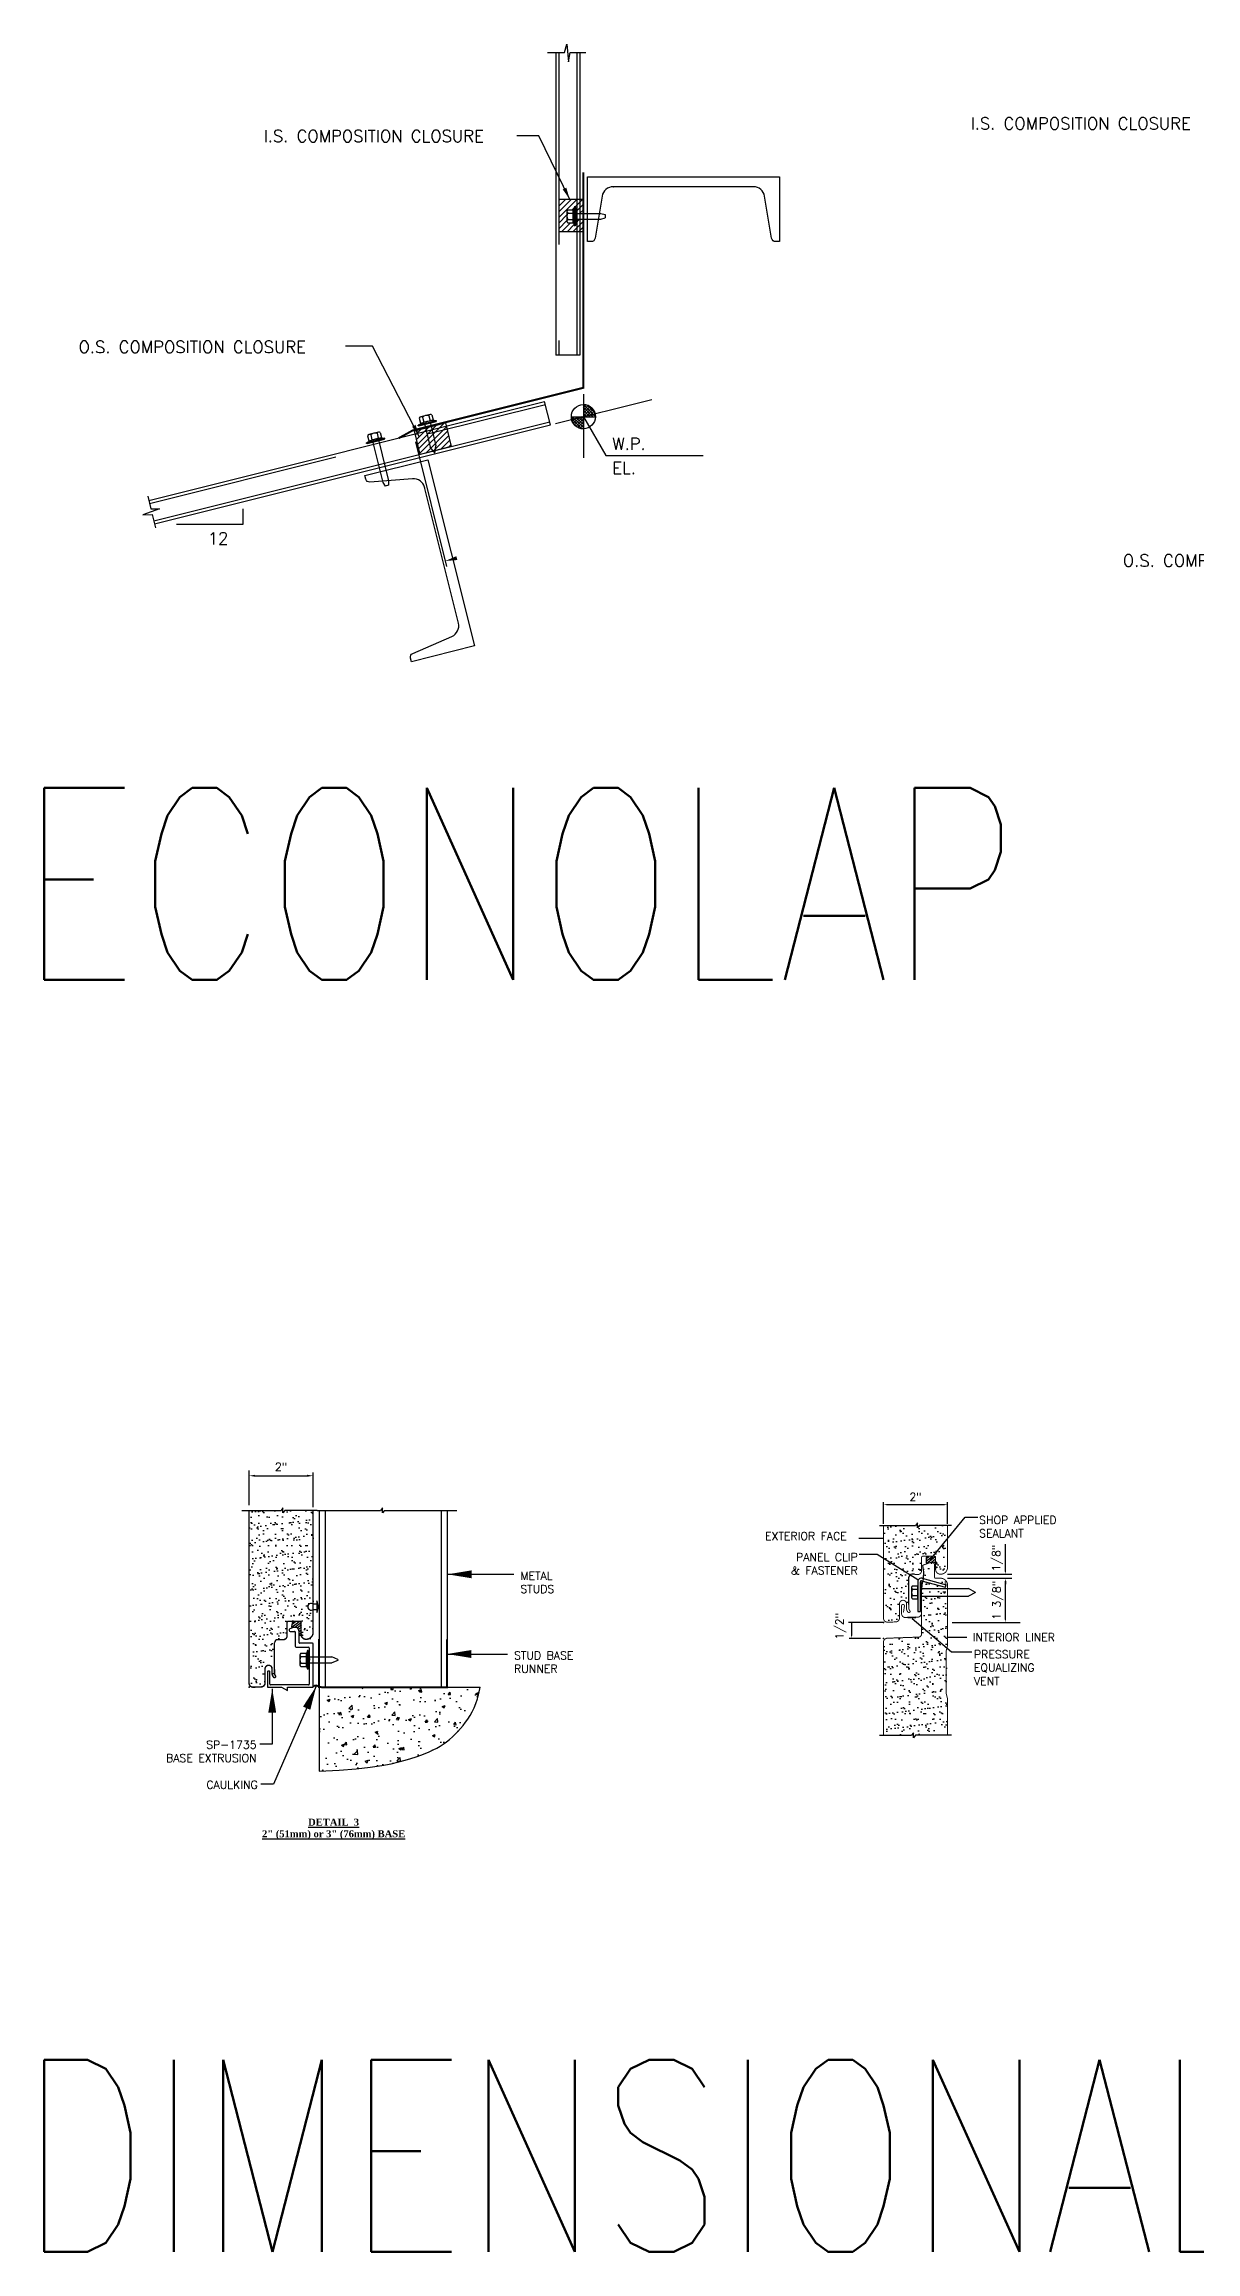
# Model space of a CAD drawing. Header units: inches. Extents: x 0 to 10293, y 0 to 4182.
# Drawn here: x 10.6 to 46.6, y 4043.6 to 4112.6 of the extents above; entities that cross this region are included whole.
import ezdxf

# ---------------------------------------------------------------- set-up
doc = ezdxf.new("R2010")
doc.units = ezdxf.units.IN
doc.header["$LTSCALE"] = 48
doc.header["$MEASUREMENT"] = 0
doc.linetypes.add('HIDDEN2', pattern=[0.1875, 0.125, -0.0625])
for name, color, linetype in [('ACCESSORY', 1, 'Continuous'), ('DIMENSION', 4, 'Continuous'), ('FAST', 1, 'Continuous'), ('STRUCT', 3, 'Continuous')]:
    doc.layers.add(name, color=color, linetype=linetype)
doc.styles.add('Arch-Dim', font='romans.shx', dxfattribs={"width": 0.75})
doc.styles.add('LEROY', font='simplex.shx', dxfattribs={"height": 0.375})
doc.styles.add('SIMPLEX', font='SIMPLEX.SHX')
doc.dimstyles.new('CENTRIA', dxfattribs={"dimscale": 4, "dimtxt": 0.09375, "dimasz": 0.0938, "dimexe": 0.18, "dimexo": 0.0625, "dimgap": 0.0625, "dimtad": 3, "dimdec": 4, "dimzin": 1, "dimdsep": 46, "dimlunit": 4, "dimtxsty": 'SIMPLEX', "dimcen": 0.09, "dimclrt": 2, "dimadec": 0, "dimazin": 0, "dimtfac": 1, "dimtdec": 4, "dimtmove": 0, "dimatfit": 3, "dimfxl": 0, "dimtolj": 1, "dimtzin": 0, "dimarcsym": 0})
doc.dimstyles.get("Standard").update_dxf_attribs({"dimtxt": 0.18, "dimasz": 0.18, "dimexe": 0.18, "dimexo": 0.0625, "dimgap": 0.09, "dimtad": 0, "dimtih": 1, "dimtoh": 1, "dimdec": 4, "dimzin": 0, "dimdsep": 46, "dimtxsty": 'Standard', "dimcen": 0.09, "dimadec": 0, "dimazin": 0, "dimtfac": 1, "dimtdec": 4, "dimtofl": 0, "dimtmove": 0, "dimatfit": 3, "dimfxl": 0, "dimtolj": 1, "dimtzin": 0, "dimarcsym": 0})

# ---------------------------------------------------------------- blocks, each defined once
blk = doc.blocks.new('1AB')
at = {"layer": 'FAST'}
for p, q in [((0, 0.153), (0, -0.153)), ((0.028, 0.204), (0.19, 0.204)), ((0.028, 0.102), (0.19, 0.102)), ((0.028, -0.102), (0.19, -0.102)), ((0.028, -0.204), (0.19, -0.204))]:
    blk.add_line(p, q, dxfattribs=at)
at = {"layer": 'FAST', "linetype": 'Continuous'}
for p, q in [((0.19, -0.204), (0.19, 0.204)), ((0.258, 0.295), (0.238, 0.295)), ((0.238, 0.295), (0.238, -0.295)), ((0.258, 0.295), (0.258, -0.295)), ((0.275, 0.276), (0.258, 0.276)), ((0.275, 0.276), (0.275, -0.276)), ((0.258, -0.295), (0.238, -0.295)), ((0.275, -0.276), (0.258, -0.276))]:
    blk.add_line(p, q, dxfattribs=at)
at = {"layer": 'FAST', "linetype": 'HIDDEN2'}
for p, q in [((0.275, 0.092), (1.061, 0.092)), ((1.061, 0.092), (1.19, 0.051)), ((1.19, 0.051), (1.19, -0.051)), ((0.275, -0.093), (1.061, -0.093)), ((1.061, -0.093), (1.19, -0.051))]:
    blk.add_line(p, q, dxfattribs=at)
at = {"layer": 'FAST'}
for centre, radius, start, end in [((0.06, 0.153), 0.0604, 122.1802, 237.8198), ((0.199, 0), 0.199, 149.12741, 210.87259), ((1.121, 0), 0.931, 161.51217, 198.48783), ((0.06, -0.153), 0.0604, 122.1802, 237.8198)]:
    blk.add_arc(centre, radius, start, end, dxfattribs=at)
blk = doc.blocks.new('*X171')
at = {"color": 0}
for p, q in [((368.63, 992.138), (368.553, 992.215)), ((368.554, 992.21), (368.574, 992.23)), ((368.559, 992.193), (368.596, 992.23)), ((368.645, 992.145), (368.56, 992.23)), ((368.567, 992.179), (368.619, 992.23)), ((368.591, 992.154), (368.569, 992.176)), ((368.577, 992.166), (368.641, 992.23)), ((368.645, 992.168), (368.582, 992.23)), ((368.589, 992.155), (368.645, 992.212)), ((368.603, 992.147), (368.645, 992.189)), ((368.645, 992.19), (368.605, 992.23)), ((368.619, 992.14), (368.645, 992.166)), ((368.645, 992.213), (368.628, 992.23)), ((368.645, 992.302), (368.665, 992.322)), ((368.645, 992.279), (368.682, 992.317)), ((368.645, 992.257), (368.697, 992.309)), ((368.718, 992.23), (368.645, 992.303)), ((368.645, 992.234), (368.71, 992.299)), ((368.696, 992.23), (368.645, 992.281)), ((368.673, 992.23), (368.645, 992.258)), ((368.65, 992.23), (368.645, 992.236)), ((368.739, 992.232), (368.647, 992.324)), ((368.664, 992.23), (368.72, 992.287)), ((368.734, 992.26), (368.674, 992.32)), ((368.687, 992.23), (368.729, 992.273)), ((368.709, 992.23), (368.735, 992.256)), ((368.732, 992.23), (368.739, 992.237)), ((368.638, 992.137), (368.645, 992.144))]:
    blk.add_line(p, q, dxfattribs=at)
blk = doc.blocks.new('WP')
at = {"layer": 'DIMENSION'}
for p, q in [((-0.094, 0), (0.094, 0)), ((0, 0.094), (0, -0.094))]:
    blk.add_line(p, q, dxfattribs=at)
blk.add_circle((0, 0), 0.0938, dxfattribs=at)
for start, end in [(0, 90), (180, 270)]:
    blk.add_arc((0, 0), 0.0938, start, end, dxfattribs=at)
blk.add_blockref('*X171', (-368.645, -992.23), dxfattribs=at)
blk = doc.blocks.new('C6X10-5')
at = {"layer": 'STRUCT', "color": 3, "linetype": 'Continuous'}
for p, q in [((0.313, -0.811), (0.313, -0.813)), ((0.313, -5.19), (0.313, -5.187))]:
    blk.add_line(p, q, dxfattribs=at)
blk.add_lwpolyline([(0.609, -0.461, 0.366608), (0.313, -0.811), (0.313, -5.19, 0.366608), (0.609, -5.539), (1.925, -5.759, -0.366608), (2.029, -5.882), (2.029, -6), (0, -6), (0, 0), (2.029, 0), (2.029, -0.119, -0.366608), (1.925, -0.242)], format="xyb", close=True, dxfattribs=at)
blk = doc.blocks.new('ABHW-8')
at = {"layer": 'FAST'}
for p, q in [((-0.275, 0.153), (-0.275, -0.153)), ((-0.246, 0.204), (-0.085, 0.204)), ((-0.246, 0.102), (-0.085, 0.102)), ((-0.246, -0.102), (-0.085, -0.102)), ((-0.246, -0.205), (-0.085, -0.205))]:
    blk.add_line(p, q, dxfattribs=at)
at = {"layer": 'FAST', "linetype": 'Continuous'}
for p, q in [((-0.085, -0.205), (-0.085, 0.204)), ((-0.037, 0.295), (-0.037, -0.295)), ((-0.016, 0.295), (-0.037, 0.295)), ((-0.016, 0.295), (-0.016, -0.295)), ((0, 0.276), (-0.016, 0.276)), ((0, 0.276), (0, -0.276)), ((-0.016, -0.295), (-0.037, -0.295)), ((0, -0.276), (-0.016, -0.276))]:
    blk.add_line(p, q, dxfattribs=at)
at = {"layer": 'FAST', "linetype": 'HIDDEN2'}
for p, q in [((0, 0.092), (0.718, 0.092)), ((0.905, 0.015), (0.718, 0.092)), ((0, -0.093), (0.718, -0.093)), ((0.905, -0.015), (0.718, -0.093))]:
    blk.add_line(p, q, dxfattribs=at)
at = {"layer": 'FAST'}
for centre, radius, start, end in [((-0.214, 0.153), 0.0604, 122.1802, 237.8198), ((-0.075, 0), 0.199, 149.12741, 210.87259), ((0.847, 0), 0.931, 161.51217, 198.48783), ((-0.214, -0.153), 0.0604, 122.1802, 237.8198)]:
    blk.add_arc(centre, radius, start, end, dxfattribs=at)
at = {"layer": 'FAST', "linetype": 'HIDDEN2'}
blk.add_arc((0.899, 0), 0.016, 292.5, 67.5, dxfattribs=at)
blk = doc.blocks.new('BHW-12')
at = {"layer": 'FAST'}
for p, q in [((-0.275, 0.153), (-0.275, -0.153)), ((-0.246, 0.204), (-0.085, 0.204)), ((-0.246, 0.102), (-0.085, 0.102)), ((-0.246, -0.102), (-0.085, -0.102)), ((-0.246, -0.205), (-0.085, -0.205))]:
    blk.add_line(p, q, dxfattribs=at)
at = {"layer": 'FAST', "linetype": 'Continuous'}
for p, q in [((-0.085, -0.205), (-0.085, 0.204)), ((-0.037, 0.295), (-0.037, -0.295)), ((-0.016, 0.295), (-0.037, 0.295)), ((-0.016, 0.295), (-0.016, -0.295)), ((0, 0.276), (-0.016, 0.276)), ((0, 0.276), (0, -0.276)), ((-0.016, -0.295), (-0.037, -0.295)), ((0, -0.276), (-0.016, -0.276))]:
    blk.add_line(p, q, dxfattribs=at)
at = {"layer": 'FAST', "linetype": 'HIDDEN2'}
for p, q in [((0, 0.092), (1.286, 0.092)), ((1.286, 0.092), (1.415, 0.051)), ((1.415, 0.051), (1.415, -0.051)), ((0, -0.093), (1.286, -0.093)), ((1.286, -0.093), (1.415, -0.051))]:
    blk.add_line(p, q, dxfattribs=at)
at = {"layer": 'FAST'}
for centre, radius, start, end in [((-0.214, 0.153), 0.0604, 122.1802, 237.8198), ((-0.075, 0), 0.199, 149.12741, 210.87259), ((0.847, 0), 0.931, 161.51217, 198.48783), ((-0.214, -0.153), 0.0604, 122.1802, 237.8198)]:
    blk.add_arc(centre, radius, start, end, dxfattribs=at)
blk = doc.blocks.new('A$C54883A0E')
at = {"layer": 'FAST', "color": 4}
for p, q in [((0, 0.282), (0.359, 0.282)), ((0.086, 0.156), (0.086, 0.282)), ((0.273, 0.282), (0.273, 0.156))]:
    blk.add_line(p, q, dxfattribs=at)
for centre, radius, start, end in [((0.179, -0.078), 0.403, 63.52395, 116.47605), ((0.179, 0.106), 0.106, 151.95651, 28.04349)]:
    blk.add_arc(centre, radius, start, end, dxfattribs=at)
blk = doc.blocks.new('POPRIVET')
at = {"layer": 'ACCESSORY', "rotation": 2.903277544599894e-05}
blk.add_blockref('A$C54883A0E', (-0.179, -0.282), dxfattribs=at)

msp = doc.modelspace()

# ---------------------------------------------------------------- hatches: boundary and pattern name
h = msp.add_hatch()
h.set_pattern_fill('ANSI31', color=256, style=0)
h.set_pattern_definition([(45, (0.49368, 4086.12558), (-0.08838835, 0.08838835), [])])
h.paths.add_polyline_path([(27.25549, 4107.76187), (26.69299, 4107.76187), (26.69299, 4106.76187), (27.25549, 4106.76187), (27.25549, 4107.14135), (27.22268, 4107.14135), (27.22268, 4106.95772), (27.2065, 4106.95772), (27.2065, 4106.93854), (27.18606, 4106.93854, -0.08084381), (27.138, 4107.23385), (27.138, 4107.02938), (26.97623, 4107.02938, -0.25777889), (26.948, 4107.08051), (26.948, 4107.38726, -0.25777889), (26.97623, 4107.43838), (27.138, 4107.43838), (27.138, 4107.23385, -0.08084408), (27.18606, 4107.52916), (27.18606, 4107.52916), (27.2065, 4107.52916), (27.2065, 4107.51004), (27.22268, 4107.51004), (27.22268, 4107.32635), (27.25549, 4107.32635)])
h.paths.add_polyline_path([(27.34924, 4107.76187), (27.25549, 4107.76187), (27.25549, 4107.32635), (27.34924, 4107.32635)])
h.paths.add_polyline_path([(27.46, 4107.76187), (27.34924, 4107.76187), (27.34924, 4107.32635), (27.46, 4107.32635)])
h.paths.add_polyline_path([(27.34924, 4107.14135), (27.25549, 4107.14135), (27.25549, 4106.76187), (27.34924, 4106.76187)])
h.paths.add_polyline_path([(27.46, 4107.14135), (27.34924, 4107.14135), (27.34924, 4106.76187), (27.46, 4106.76187)])
h = msp.add_hatch()
h.set_pattern_fill('ANSI31', color=256, style=0)
h.set_pattern_definition([(45, (2.87615, 4086.72119), (-0.08838835, 0.08838835), [])])
h.paths.add_polyline_path([(22.36302, 4099.79467), (22.18004, 4100.53275), (23.15019, 4100.77529), (23.33317, 4100.0372)])
h = msp.add_hatch()
h.set_pattern_fill('AR-SAND', color=256, scale=0.188, style=0)
h.set_pattern_definition([(37.5, (-2.15543, 4043.28387), (-0.0118428, 0.362243), [0, -0.28576, 0, -0.3196, 0, -0.3055]), (7.5, (-2.15543, 4043.28387), (0.332718, 0.5305635), [0, -0.15416, 0, -0.25756, 0, -0.0987]), (327.5, (-2.38667, 4043.28387), (0.5854587, 0.001064), [0, -0.094, 0, -0.3384, 0, -0.4418]), (317.5, (-2.38667, 4043.28387), (0.565152, 0.165003), [0, -0.047, 0, -0.22184, 0, -0.2538])])
edge = h.paths.add_edge_path()
edge.add_line((18.07395, 4066.87677), (18.0135, 4066.79812))
edge.add_line((18.0135, 4066.79812), (17.01534, 4066.79812))
edge.add_line((17.01534, 4066.79812), (17.01534, 4061.39663))
edge.add_arc((17.13934, 4061.39663), 0.124, 180, 271.9906338)
edge.add_line((17.14365, 4061.27271), (17.39565, 4061.28147))
edge.add_arc((17.39134, 4061.40539), 0.124, 271.9906338, 360)
edge.add_line((17.51534, 4061.40539), (17.51534, 4061.84775))
edge.add_arc((17.62484, 4061.84775), 0.1095, 0, 180, ccw=False)
edge.add_line((17.73434, 4061.84775), (17.73434, 4061.69384))
edge.add_arc((17.85834, 4061.69384), 0.124, 180, 210.7473929)
edge.add_line((17.75177, 4061.63045), (17.77608, 4061.58957))
edge.add_arc((17.80831, 4061.60874), 0.0375, 210.7473929, 390.7473929)
edge.add_line((17.84054, 4061.62792), (17.81623, 4061.66879))
edge.add_arc((17.85834, 4061.69384), 0.049, 180, 210.7473929, ccw=False)
edge.add_line((17.80934, 4061.69384), (17.80934, 4062.64377))
edge.add_arc((17.93434, 4062.64377), 0.125, 90, 180, ccw=False)
edge.add_line((17.93434, 4062.76877), (18.10984, 4062.76877))
edge.add_arc((18.10984, 4062.86177), 0.093, 270, 360)
edge.add_line((18.20284, 4062.86177), (18.20284, 4063.29927))
edge.add_arc((18.23384, 4063.29927), 0.031, 90, 180, ccw=False)
edge.add_line((18.23384, 4063.33027), (18.60934, 4063.33027))
edge.add_arc((18.60934, 4063.29927), 0.031, 0.3737986, 90.0010838, ccw=False)
edge.add_line((18.64034, 4063.29948), (18.64034, 4062.9026))
edge.add_line((18.64034, 4062.9026), (18.64067, 4062.90285))
edge.add_arc((18.76534, 4062.89377), 0.125, 175.834198, 270)
edge.add_line((18.76534, 4062.76877), (18.82734, 4062.76877))
edge.add_arc((18.82734, 4062.95677), 0.188, 270, 360)
edge.add_line((19.01534, 4062.95677), (19.01534, 4066.79812))
edge.add_line((19.01534, 4066.79812), (18.13473, 4066.79812))
edge.add_line((18.13473, 4066.79812), (18.07395, 4066.71911))
edge.add_line((18.07395, 4066.71911), (18.07395, 4066.87677))
h = msp.add_hatch()
h.set_pattern_fill('AR-SAND', color=256, scale=0.1875, style=0)
h.set_pattern_definition([(37.5, (0, 0), (-0.011811255, 0.361279457), [0, -0.285, 0, -0.31875, 0, -0.3046875]), (7.5, (0, 0), (0.33183313, 0.52915239), [0, -0.15375, 0, -0.256875, 0, -0.0984375]), (327.5, (-0.23062, 1e-17), (0.5839016, 0.001061073), [0, -0.09375, 0, -0.3375, 0, -0.440625]), (317.5, (-0.2306, 1e-17), (0.56364874, 0.16456417), [0, -0.046875, 0, -0.22125, 0, -0.253125])])
h.paths.add_polyline_path([(36.86072, 4063.4508), (36.89764, 4063.38622), (36.92533, 4063.35854), (37.23919, 4063.36777), (37.31304, 4063.42774), (37.30843, 4063.88443), (37.31766, 4063.96747), (37.36843, 4064.00899), (37.46997, 4064.04128), (37.54382, 4063.99053), (37.57613, 4063.93056), (37.58075, 4063.75988), (37.58536, 4063.70914), (37.60383, 4063.68146), (37.6269, 4063.65378), (37.64075, 4063.67223), (37.61767, 4063.71375), (37.60844, 4063.74143), (37.60844, 4063.87059), (37.60383, 4063.99515), (37.60844, 4064.64559), (37.59921, 4064.71479), (37.61306, 4064.76554), (37.68691, 4064.7886), (37.78384, 4064.7886), (37.8023, 4064.80705), (37.92692, 4064.80244), (37.99154, 4064.83473), (37.99615, 4064.87164), (37.99615, 4065.31911), (38.01923, 4065.36985), (38.04231, 4065.36985), (38.44848, 4065.37446), (38.48541, 4065.33756), (38.48541, 4065.28681), (38.49002, 4064.91315), (38.49925, 4064.86241), (38.54541, 4064.81628), (38.64695, 4064.80705), (38.75311, 4064.84857), (38.81773, 4064.94083), (38.81311, 4066.34321), (37.95461, 4066.3386), (37.88999, 4066.25557), (37.88076, 4066.25557), (37.88538, 4066.38012), (37.84845, 4066.3386), (37.82538, 4066.32937), (36.86072, 4066.3386)])
h.paths.add_polyline_path([(38.81311, 4064.48414), (38.75773, 4064.59485), (38.68388, 4064.62714), (38.61464, 4064.64098), (38.46233, 4064.63637), (38.4254, 4064.63637), (38.40694, 4064.65482), (38.40694, 4064.68711), (38.40233, 4065.12536), (38.38386, 4065.16687), (38.31924, 4065.15304), (38.06539, 4065.06077), (38.08846, 4064.68711), (38.39771, 4064.60869), (38.71619, 4064.51643)], flags=17)
h.paths.add_polyline_path([(38.81773, 4064.46568), (38.79465, 4064.46568), (38.7808, 4064.4011), (38.07462, 4064.59485), (38.08385, 4064.49336), (38.05154, 4064.26732), (38.05154, 4062.92584), (38.01, 4062.85203), (37.94538, 4062.83358), (36.9438, 4062.79206), (36.87456, 4062.75977), (36.86072, 4062.64905), (36.86072, 4059.79447), (37.70075, 4059.79447), (37.7746, 4059.87751), (37.79307, 4059.88212), (37.78384, 4059.74834), (37.83461, 4059.79909), (38.81773, 4059.8037)])
h = msp.add_hatch()
h.set_pattern_fill('AR-CONC', color=256, scale=0.125, style=0)
h.set_pattern_definition([(50, (-3.0565, 4045.7691), (0.896575, -0.07844), [0.09375, -1.03125]), (355, (-3.0565, 4045.7691), (-0.17344, 0.94024), [0.075, -0.825]), (100.4514, (-2.9818, 4045.7626), (0.723137, 0.8618), [0.079675, -0.876428]), (46.184, (-3.0565, 4046.0191), (1.33405, -0.2069), [0.140625, -1.546875]), (96.6356, (-2.9453, 4046.0019), (1.16833, 1.21765), [0.11951, -1.31464]), (351.184, (-3.0565, 4046.0191), (1.16833, 1.21765), [0.1125, -1.2375]), (21, (-2.9315, 4045.9566), (0.746134, -0.503274), [0.09375, -1.03125]), (326, (-2.9315, 4045.9566), (0.304144, 0.906438), [0.075, -0.825]), (71.4514, (-2.8693, 4045.9147), (1.050278, 0.403163), [0.079675, -0.876428]), (37.5, (-3.0565, 4045.76912), (0.0151998, 0.4161173), [0, -0.815, 0, -0.8375, 0, -0.828125]), (7.5, (-3.0565, 4045.7691), (0.328837, 0.4930146), [0, -0.4775, 0, -0.79625, 0, -0.315625]), (327.5, (-3.33526, 4045.76912), (0.667278, -0.0281936), [0, -0.3125, 0, -0.975, 0, -1.29375]), (317.5, (-3.46026, 4045.7691), (0.728983, 0.125131), [0, -0.40625, 0, -0.6475, 0, -0.91875])])
h.paths.add_polyline_path([(19.20284, 4061.26825), (19.20284, 4058.6447), (19.83432, 4058.68269), (20.3622, 4058.72637), (20.79932, 4058.77465), (21.15854, 4058.82643), (21.45269, 4058.88063), (21.69463, 4058.93614), (21.8972, 4058.99188), (22.07324, 4059.04676), (22.23367, 4059.1), (22.38174, 4059.15218), (22.51874, 4059.20422), (22.646, 4059.257), (22.76481, 4059.31143), (22.87649, 4059.36841), (22.98235, 4059.42885), (23.0837, 4059.49365), (23.18164, 4059.56352), (23.27639, 4059.63835), (23.36796, 4059.71785), (23.45637, 4059.80172), (23.54163, 4059.88967), (23.62375, 4059.9814), (23.70275, 4060.07661), (23.77864, 4060.175), (23.85136, 4060.27673), (23.92052, 4060.38372), (23.98568, 4060.49832), (24.04638, 4060.62289), (24.10216, 4060.75981), (24.15257, 4060.91143), (24.19717, 4061.08013), (24.23548, 4061.26825)])

# ---------------------------------------------------------------- linework, layer by layer
for p, q in [((26.59924, 4112.34781), (26.59924, 4102.89039)), ((27.25549, 4112.34781), (27.25549, 4102.89039)), ((27.34924, 4112.34781), (27.34924, 4102.89039)), ((20.87183, 4103.17237), (20.03218, 4103.17237)), ((27.34924, 4102.89039), (26.59924, 4102.89039)), ((13.88087, 4098.3506), (26.24889, 4101.44257)), ((26.43079, 4100.71497), (26.24889, 4101.44257)), ((26.59028, 4100.75484), (29.59793, 4101.50675)), ((27.46, 4101.67527), (27.46, 4099.68546)), ((14.04003, 4097.71394), (26.40805, 4100.80592)), ((14.06277, 4097.62299), (26.43079, 4100.71497)), ((22.21241, 4100.18827), (23.18743, 4096.28812)), ((17.01534, 4066.96012), (17.01534, 4068.04142)), ((19.01534, 4066.89812), (19.01534, 4067.97942)), ((17.20334, 4067.87942), (18.82734, 4067.87942)), ((19.13796, 4066.79812), (21.12044, 4066.79812)), ((19.20284, 4066.79812), (19.20284, 4061.26825)), ((21.24167, 4066.79812), (23.50366, 4066.79812)), ((23.20284, 4066.79812), (23.20284, 4061.26825)), ((36.83749, 4066.37364), (36.83749, 4067.05444)), ((38.74369, 4066.97417), (36.93129, 4066.97417)), ((38.83749, 4066.37364), (38.83749, 4067.05444)), ((38.16856, 4065.20891), (38.36113, 4065.35967)), ((38.17168, 4065.29072), (38.25974, 4065.35967)), ((38.18408, 4065.14168), (38.4522, 4065.35159)), ((38.3234, 4065.17138), (38.46252, 4065.28029)), ((38.4025, 4065.15393), (38.48041, 4065.21493)), ((40.64751, 4064.89231), (40.64751, 4065.74384)), ((38.43127, 4065.09708), (38.48041, 4065.13555)), ((38.43127, 4065.0177), (38.47997, 4065.05583)), ((38.83749, 4064.79931), (40.84317, 4064.79931)), ((38.83749, 4064.67431), (40.84317, 4064.67431)), ((40.64751, 4063.39178), (40.64751, 4064.58131)), ((40.64751, 4064.58131), (40.64751, 4064.48831)), ((37.71073, 4064.38915), (37.71073, 4064.0824)), ((37.73896, 4064.44028), (37.90073, 4064.44028)), ((37.73896, 4064.33803), (37.90073, 4064.33803)), ((37.73896, 4064.13353), (37.90073, 4064.13353)), ((37.73896, 4064.03128), (37.90073, 4064.03128)), ((37.90073, 4064.44028), (37.90073, 4064.03128)), ((18.40789, 4063.13486), (18.28969, 4063.09093)), ((18.34641, 4063.14874), (18.57758, 4063.32972)), ((18.34953, 4063.23055), (18.47862, 4063.33162)), ((18.441, 4063.14342), (18.65197, 4063.30858)), ((18.51945, 4063.12545), (18.65562, 4063.23206)), ((18.56302, 4063.08019), (18.65716, 4063.15389)), ((36.83749, 4063.29878), (35.74155, 4063.29878)), ((35.83749, 4063.29878), (35.83749, 4062.89258)), ((37.5923, 4063.46459), (37.84234, 4063.47352)), ((37.84333, 4063.44377), (37.5933, 4063.43517)), ((38.98288, 4063.29878), (41.10429, 4063.29878)), ((17.80934, 4061.82549), (17.80934, 4062.64377)), ((18.30281, 4063.01792), (18.43606, 4063.01792)), ((18.45206, 4063.00192), (18.45206, 4062.58025)), ((18.51406, 4062.51825), (18.87606, 4062.51825)), ((18.57706, 4062.65925), (18.57706, 4063.01792)), ((18.57894, 4063.01328), (18.65568, 4063.07336)), ((18.57906, 4062.934), (18.65733, 4062.99528)), ((19.00106, 4062.64325), (18.59306, 4062.64325)), ((18.62852, 4062.89334), (18.65626, 4062.91506)), ((18.62852, 4062.89334), (18.65626, 4062.91506)), ((18.89206, 4062.50225), (18.89206, 4062.17962)), ((19.01706, 4061.28425), (19.01706, 4062.62725)), ((36.74749, 4062.79878), (35.7671, 4062.79878)), ((17.58756, 4061.75225), (17.58756, 4061.28425)), ((17.64956, 4061.76825), (17.60356, 4061.76825)), ((17.66556, 4061.36225), (17.66556, 4061.75225)), ((18.89206, 4062.10644), (18.89206, 4061.36225)), ((18.89673, 4062.16832), (18.91071, 4062.15431)), ((18.91069, 4062.1317), (18.89675, 4062.11775)), ((17.60356, 4061.26825), (18.02906, 4061.26825)), ((18.87606, 4061.34625), (17.68156, 4061.34625)), ((18.02906, 4061.26825), (18.21706, 4061.16825)), ((18.21706, 4061.26825), (19.00106, 4061.26825)), ((18.21706, 4061.16825), (18.21706, 4061.26825)), ((19.20284, 4061.26825), (24.23548, 4061.26825)), ((19.20284, 4061.26825), (19.20284, 4058.6447)), ((19.20284, 4061.26825), (23.20284, 4061.26825)), ((19.20284, 4061.16825), (19.20284, 4059.05691))]:
    msp.add_line(p, q)
at = {"linetype": 'HIDDEN2'}
for p, q in [((26.69299, 4112.34781), (26.69299, 4102.89039)), ((13.90361, 4098.25965), (26.27163, 4101.35162)), ((19.39084, 4066.79812), (19.39084, 4061.26825)), ((23.01484, 4066.79812), (23.01484, 4061.26825))]:
    msp.add_line(p, q, dxfattribs=at)
at = {"linetype": 'Continuous'}
for p, q in [((16.79011, 4066.79812), (18.0135, 4066.79812)), ((18.07395, 4066.87677), (18.0135, 4066.79812)), ((18.07395, 4066.71911), (18.07395, 4066.87677)), ((18.13473, 4066.79812), (18.07395, 4066.71911)), ((19.13796, 4066.79812), (18.13473, 4066.79812)), ((21.18089, 4066.87677), (21.12044, 4066.79812)), ((21.18089, 4066.71911), (21.18089, 4066.87677)), ((21.24167, 4066.79812), (21.18089, 4066.71911)), ((36.71011, 4066.32864), (37.83565, 4066.32864)), ((37.8961, 4066.40729), (37.83565, 4066.32864)), ((37.8961, 4066.24963), (37.8961, 4066.40729)), ((37.95688, 4066.32864), (37.8961, 4066.24963)), ((38.96011, 4066.32864), (37.95688, 4066.32864)), ((37.63149, 4063.85602), (37.63149, 4064.70531)), ((37.80158, 4064.79931), (37.72549, 4064.79931)), ((37.91184, 4064.56891), (37.91184, 4063.64184)), ((37.98984, 4063.64184), (37.98984, 4064.56891)), ((38.02902, 4064.59881), (38.77185, 4064.39543)), ((38.04962, 4064.67404), (38.79244, 4064.47066)), ((37.90073, 4064.35578), (37.91184, 4064.35578)), ((37.90073, 4064.11578), (37.91184, 4064.11578)), ((37.98984, 4064.35578), (39.49519, 4064.35578)), ((37.98984, 4064.11578), (39.49517, 4064.11578)), ((38.77185, 4064.39543), (38.79244, 4064.47066)), ((39.70951, 4064.23578), (39.49517, 4064.11578)), ((39.70951, 4064.23578), (39.49519, 4064.35578)), ((37.91184, 4063.64184), (37.98984, 4063.64184)), ((17.80934, 4061.82549), (17.80934, 4062.663)), ((17.98409, 4062.757), (17.90334, 4062.757)), ((18.60476, 4062.2794), (18.60476, 4061.97265)), ((18.633, 4062.33052), (18.79476, 4062.33052)), ((18.633, 4062.22827), (18.79476, 4062.22827)), ((18.633, 4062.02377), (18.79476, 4062.02377)), ((18.633, 4061.92152), (18.79476, 4061.92152)), ((18.79476, 4062.33052), (18.79476, 4061.92152)), ((18.79476, 4062.21849), (19.59725, 4062.21849)), ((18.79476, 4062.03349), (19.59723, 4062.03349)), ((18.84282, 4062.4213), (18.84282, 4061.83068)), ((18.86326, 4062.4213), (18.84282, 4062.4213)), ((18.86326, 4061.83068), (18.84282, 4061.83068)), ((18.86326, 4062.4213), (18.86326, 4061.83068)), ((18.87945, 4062.40218), (18.86326, 4062.40218)), ((18.87945, 4061.84987), (18.86326, 4061.84987)), ((18.87945, 4062.40218), (18.87945, 4061.84987)), ((19.78482, 4062.11124), (19.59723, 4062.03349)), ((19.78482, 4062.1408), (19.59725, 4062.21849)), ((36.71011, 4059.76892), (37.71438, 4059.76892)), ((37.77474, 4059.84746), (37.71438, 4059.76892)), ((37.77474, 4059.6898), (37.77474, 4059.84746)), ((37.83561, 4059.76892), (37.77474, 4059.6898)), ((38.96011, 4059.76892), (37.83561, 4059.76892))]:
    msp.add_line(p, q, dxfattribs=at)
for points in [[(26.33978, 4112.34781), (26.87232, 4112.34781), (26.94178, 4112.61227), (26.9914, 4112.05583), (27.05094, 4112.34781), (27.53767, 4112.34781)], [(27.46, 4100.97227), (28.16662, 4099.75404), (31.20268, 4099.75404)], [(13.84663, 4098.48755), (13.94508, 4098.09375), (14.2185, 4098.0905), (13.6907, 4097.90741), (13.9884, 4097.92047), (14.0944, 4097.49647)], [(16.82308, 4098.09094), (16.82308, 4097.60021), (14.74306, 4097.60021)], [(19.20284, 4058.6447), (19.83432, 4058.68269), (20.3622, 4058.72637), (20.79932, 4058.77465), (21.15854, 4058.82643), (21.45269, 4058.88063), (21.69463, 4058.93614), (21.8972, 4058.99188), (22.07324, 4059.04676), (22.23367, 4059.1), (22.38174, 4059.15218), (22.51874, 4059.20422), (22.646, 4059.257), (22.76481, 4059.31143), (22.87649, 4059.36841), (22.98235, 4059.42885), (23.0837, 4059.49365), (23.18164, 4059.56352), (23.27639, 4059.63835), (23.36796, 4059.71785), (23.45637, 4059.80172), (23.54163, 4059.88967), (23.62375, 4059.9814), (23.70275, 4060.07661), (23.77864, 4060.175), (23.85136, 4060.27673), (23.92052, 4060.38372), (23.98568, 4060.49832), (24.04638, 4060.62289), (24.10216, 4060.75981), (24.15257, 4060.91143), (24.19717, 4061.08013), (24.23548, 4061.26825)]]:
    msp.add_lwpolyline(points)
msp.add_lwpolyline([(21.68706, 4100.29834, 0.062, 0.062, 0), (22.12422, 4100.54102, 0.062, 0.062, 0), (27.46, 4101.87496, 0.062, 0.062, 0), (27.46, 4108.60585, 0, 0, 0)], format="xyseb")
msp.add_lwpolyline([(26.69299, 4107.76187), (26.69299, 4106.76187), (27.46, 4106.76187), (27.46, 4107.76187)], close=True)
msp.add_lwpolyline([(22.36302, 4099.79467), (22.18004, 4100.53275), (23.15019, 4100.77529), (23.33317, 4100.0372)], close=True, dxfattribs=at)
for points, const_width in [([(17.80934, 4061.82549), (17.80934, 4061.69384, 0.13497157), (17.81623, 4061.66879), (17.84054, 4061.62792, -1), (17.77608, 4061.58957), (17.75177, 4061.63045, -0.13497157), (17.73434, 4061.69384), (17.73434, 4061.84775, 1), (17.51534, 4061.84775), (17.51534, 4061.40539, -0.40407377), (17.39565, 4061.28147), (17.14365, 4061.27271, -0.42442659), (17.01534, 4061.39663), (17.01534, 4066.79812)], 0.045), ([(17.98409, 4062.757), (18.07884, 4062.757, 0.41421356), (18.20284, 4062.881), (18.20284, 4063.2995, -0.41421356), (18.23384, 4063.3305), (18.60934, 4063.3305, -0.41421356), (18.64034, 4063.2995), (18.64034, 4062.924, 0.41421356), (18.79534, 4062.769), (18.79734, 4062.769, 0.41421356), (19.01534, 4062.987), (19.01534, 4066.79812)], 0.045), ([(37.63149, 4063.85602), (37.63149, 4063.72438, 0.13497157), (37.63837, 4063.69932), (37.66269, 4063.65845, -1), (37.59823, 4063.6201), (37.57392, 4063.66098, -0.13497157), (37.55649, 4063.72438), (37.55649, 4063.87828, 1), (37.33749, 4063.87828), (37.33749, 4063.43592, -0.40407377), (37.21779, 4063.312), (36.96579, 4063.30324, -0.42442659), (36.83749, 4063.42717), (36.83749, 4066.32864)], 0.03), ([(37.80887, 4064.79017), (37.90362, 4064.79017, 0.41421356), (38.02762, 4064.91417), (38.02762, 4065.33267, -0.41421356), (38.05862, 4065.36367), (38.43412, 4065.36367, -0.41421356), (38.46512, 4065.33267), (38.46512, 4064.95717, 0.41421356), (38.62012, 4064.80217), (38.62212, 4064.80217, 0.41421356), (38.84012, 4065.02017), (38.84012, 4066.33128)], 0.03)]:
    msp.add_lwpolyline(points, format="xyb", dxfattribs=dict(at, const_width=const_width))
for points, const_width in [([(37.84304, 4063.45874), (37.90579, 4063.46092, 0.40408819), (38.02549, 4063.58484), (38.02549, 4064.53374, -1.05753525), (38.05539, 4064.53206), (38.02549, 4064.26574)], 0.03), ([(38.84056, 4059.77256), (38.84056, 4060.87091, 0.06132136), (38.83402, 4060.92402), (38.7993, 4061.06292, -0.06132136), (38.79369, 4061.10851), (38.79369, 4062.37091, -0.06132136), (38.7993, 4062.41651), (38.83402, 4062.5554, 0.06953168), (38.84012, 4062.60851), (38.84012, 4064.45894, 0.41421356), (38.62212, 4064.67694), (38.4649, 4064.67694, -0.41421356), (38.4339, 4064.70794), (38.4339, 4065.08389, 0.52051694), (38.30911, 4065.17128), (38.05728, 4065.07967)], 0.03), ([(37.46167, 4063.60737), (37.49151, 4063.81019, 1.07584414), (37.40199, 4063.81674), (37.40199, 4063.57181, 0.42441196), (37.53029, 4063.44789), (37.59304, 4063.45006)], 0.03), ([(38.02549, 4063.58484), (38.02549, 4062.93104, -0.40402623), (37.93477, 4062.8371), (36.95716, 4062.80296, 0.40402623), (36.83749, 4062.67904), (36.83749, 4059.76892)], 0.031)]:
    msp.add_lwpolyline(points, format="xyb", dxfattribs=dict(const_width=const_width))
at = {"const_width": 0.0625}
msp.add_lwpolyline([(23.20284, 4062.76825), (23.20284, 4061.26825), (19.20284, 4061.2734), (19.20284, 4062.7734)], dxfattribs=at)
for centre, radius, start, end in [((38.4525, 4065.23905), 0.28554, 155.0117668, 203.6255674), ((36.99617, 4064.82693), 1.0995, 344.4438227, 13.1771829), ((38.42241, 4065.26093), 0.28554, 272.0898357, 281.6573983), ((37.77113, 4064.38915), 0.0604, 122.1802017, 237.8197983), ((37.90999, 4064.23578), 0.19927, 149.1274087, 210.8725913), ((37.77113, 4064.0824), 0.0604, 122.1802017, 237.8197983), ((18.63036, 4063.17888), 0.28554, 148.3200081, 192.9240957), ((18.45206, 4063.01792), 0.125, 0, 110.6919342), ((18.30281, 4063.05561), 0.03769, 110.3850517, 270), ((18.43606, 4063.00192), 0.016, 0, 90), ((18.51406, 4062.58025), 0.062, 180, 270), ((18.59306, 4062.65925), 0.016, 180, 270), ((18.63036, 4063.17888), 0.28554, 259.651686, 276.0377506), ((18.87606, 4062.50225), 0.016, 0, 90), ((19.00106, 4062.62725), 0.016, 0, 90), ((17.60356, 4061.75225), 0.016, 90, 180), ((17.64956, 4061.75225), 0.016, 0, 90), ((18.90806, 4062.17962), 0.016, 180, 224.9253558), ((18.90806, 4062.10644), 0.016, 135, 180), ((18.89938, 4062.14301), 0.016, 315, 44.9253558), ((17.60356, 4061.28425), 0.016, 180, 270), ((17.68156, 4061.36225), 0.016, 180, 270), ((18.87606, 4061.36225), 0.016, 270, 0), ((19.00106, 4061.28425), 0.016, 270, 360), ((19.10683, 4061.22531), 0.10738, 26.6039512, 146.7126284), ((19.1057, 4061.2061), 0.11817, 34.7182323, 138.5983473), ((19.10382, 4061.17389), 0.14038, 45.1444576, 128.172122), ((19.10144, 4061.13306), 0.17314, 54.1507587, 119.1658209)]:
    msp.add_arc(centre, radius, start, end)
at = {"linetype": 'Continuous'}
for centre, radius, start, end in [((37.72549, 4064.70531), 0.094, 90, 180), ((38.02084, 4064.56891), 0.109, 74.6881323, 180), ((38.02084, 4064.56891), 0.031, 74.6881323, 180), ((17.90334, 4062.663), 0.094, 90, 180), ((18.66517, 4062.2794), 0.0604, 122.1802017, 237.8197983), ((18.80403, 4062.12602), 0.19927, 149.1274087, 210.8725913), ((18.66517, 4061.97265), 0.0604, 122.1802017, 237.8197983), ((19.72604, 4062.12599), 0.93128, 161.5121699, 198.4878301), ((19.77873, 4062.12601), 0.016, 292.5, 67.5)]:
    msp.add_arc(centre, radius, start, end, dxfattribs=at)
for p in [(36.83749, 4063.29878), (36.83749, 4062.79878), (17.01534, 4061.26825), (17.01534, 4061.26825)]:
    msp.add_point(p)
for points in [[(23.4925, 4096.61403), (23.52281, 4096.49276), (23.14385, 4096.46245)], [(17.20334, 4067.91075), (17.20334, 4067.84808), (17.01534, 4067.87942)], [(18.82734, 4067.91075), (18.82734, 4067.84808), (19.01534, 4067.87942)], [(36.93129, 4066.9898), (36.93129, 4066.95853), (36.83749, 4066.97417)], [(38.74369, 4066.9898), (38.74369, 4066.95853), (38.83749, 4066.97417)], [(40.63201, 4064.89231), (40.66301, 4064.89231), (40.64751, 4064.79931)], [(40.63201, 4064.58131), (40.66301, 4064.58131), (40.64751, 4064.67431)], [(40.63201, 4064.58131), (40.66301, 4064.58131), (40.64751, 4064.67431)], [(35.82185, 4063.20498), (35.85312, 4063.20498), (35.83749, 4063.29878)], [(40.63201, 4063.39178), (40.66301, 4063.39178), (40.64751, 4063.29878)], [(35.82185, 4062.89258), (35.85312, 4062.89258), (35.83749, 4062.79878)]]:
    msp.add_solid(points)

# ---------------------------------------------------------------- block references
for name, p, rotation in [('C6X10-5', (33.585, 4108.47122), 270), ('ABHW-8', (22.59164, 4100.73957), 284.0361111111127), ('BHW-12', (20.97502, 4100.18854), 284.0361111111126), ('C6X10-5', (24.05637, 4093.80787), 194.0361111111032), ('POPRIVET', (19.12979, 4063.78639), 270)]:
    msp.add_blockref(name, p, dxfattribs=dict(rotation=rotation))
msp.add_blockref('1AB', (26.948, 4107.23388))
at = {"xscale": 4, "yscale": 4, "zscale": 4}
msp.add_blockref('WP', (27.46, 4100.97227), dxfattribs=at)

# ---------------------------------------------------------------- texts
for s, height, style, p in [('I.S. COMPOSITION CLOSURE', 0.375, 'LEROY', (39.56065, 4109.9465)), ('I.S. COMPOSITION CLOSURE', 0.375, 'LEROY', (17.47121, 4109.55376)), ('O.S. COMPOSITION CLOSURE', 0.375, 'LEROY', (11.68719, 4102.96226)), ('W.P.', 0.375, 'LEROY', (28.36316, 4099.93644)), ('EL.', 0.375, 'LEROY', (28.36316, 4099.18202)), ('12', 0.375, 'LEROY', (15.72194, 4096.98131)), ('O.S. COMPOSITION CLOSURE', 0.375, 'LEROY', (44.31691, 4096.28785)), ('EXTERIOR FACE', 0.25, 'SIMPLEX', (33.1376, 4065.86794)), ('INTERIOR LINER', 0.25, 'SIMPLEX', (39.625, 4062.70752))]:
    msp.add_text(s, height=height, dxfattribs=dict(style=style)).set_placement(p)
at = {"char_height": 0.25, "style": 'SIMPLEX'}
for s, insert, attachment_point in [('2"', (18.01534, 4068.15606), 5), ('2"', (37.83749, 4067.22034), 5), ('SHOP APPLIED\\PSEALANT', (39.82609, 4066.62186), 1), ('PANEL CLIP\\P& FASTENER', (36.03528, 4065.4626), 3), ('METAL\\PSTUDS', (25.49033, 4064.88176), 1), ('STUD BASE\\PRUNNER', (25.2941, 4062.39135), 1), ('PRESSURE\\PEQUALIZING\\PVENT', (39.66376, 4062.42448), 1), ('SP-1735\\PBASE EXTRUSION', (17.25039, 4059.60015), 3), ('CAULKING', (17.28732, 4058.34992), 3)]:
    msp.add_mtext(s, dxfattribs=dict(at, insert=insert, attachment_point=attachment_point))
at = {"char_height": 0.25, "attachment_point": 5, "rotation": 90, "style": 'SIMPLEX'}
for s, insert in [('1/8"', (40.40077, 4065.30808)), ('1 3/8"', (40.41431, 4063.98654)), ('1/2"', (35.50177, 4063.17467))]:
    msp.add_mtext(s, dxfattribs=dict(at, insert=insert))
at = {"layer": 'Defpoints', "style": 'Arch-Dim', "width": 0.75}
for s, p in [('ECONOLAP', (9.84079, 4083.37099)), ('DIMENSIONAL SERIES', (9.84079, 4043.62885))]:
    msp.add_text(s, height=6, dxfattribs=at).set_placement(p)
at = {"layer": 'Defpoints', "insert": (19.65544, 4056.83773), "char_height": 0.218, "attachment_point": 5, "style": 'SIMPLEX'}
msp.add_mtext('\\fTimes New Roman|b1|i0|c0|p18;\\LDETAIL  3\\P2" (51mm) or 3" (76mm) BASE', dxfattribs=at)

# ---------------------------------------------------------------- leaders
for points, dimstyle, override in [([(27.03589, 4107.76187), (26.06737, 4109.74622), (25.38272, 4109.74622)], 'Standard', {"dimtxt": 0.375, "dimasz": 0.375, "dimexe": 0.179688, "dimgap": 0.0625, "dimtad": 1, "dimtih": 0, "dimtoh": 0, "dimdec": 5, "dimzin": 3, "dimtxsty": 'LEROY', "dimcen": 0.09375, "dimclrt": 2, "dimaunit": 1, "dimtdec": 5, "dimtzin": 3}), ([(22.33435, 4100.35712), (20.87183, 4103.17237)], 'Standard', {"dimasz": 0.375, "dimexe": 0.179688, "dimtad": 1, "dimtih": 0, "dimtoh": 0, "dimdec": 5, "dimzin": 3, "dimcen": 0.09375, "dimclrt": 2, "dimaunit": 1, "dimtdec": 5, "dimtzin": 3}), ([(38.29794, 4065.25339), (39.38469, 4066.58342), (39.78997, 4066.58342)], 'CENTRIA', {"dimscale": 1, "dimtxt": 0.093, "dimasz": 0.093, "dimexe": 0.0625, "dimexo": 0.09, "dimgap": 0.04, "dimtad": 1, "dimdec": 5, "dimzin": 4}), ([(36.81461, 4065.91503), (36.07191, 4065.91503)], 'CENTRIA', {"dimscale": 1, "dimtxt": 0.093, "dimasz": 0.093, "dimexe": 0.0625, "dimexo": 0.09, "dimgap": 0.04, "dimtad": 1, "dimdec": 5, "dimzin": 4}), ([(37.91309, 4064.62446), (36.64264, 4065.41509), (36.07693, 4065.41509)], 'CENTRIA', {"dimscale": 1, "dimtxt": 0.093, "dimasz": 0.093, "dimexe": 0.0625, "dimexo": 0.09, "dimgap": 0.04, "dimtad": 1, "dimdec": 5, "dimzin": 4}), ([(23.21566, 4064.7996), (25.28718, 4064.7996)], 'CENTRIA', {"dimtxt": 0.188, "dimasz": 0.188, "dimexe": 0.1, "dimexo": 0.1, "dimtad": 1, "dimdec": 3, "dimzin": 4}), ([(37.73766, 4063.4198), (38.96389, 4062.37598), (39.6012, 4062.37598)], 'CENTRIA', {"dimscale": 1, "dimtxt": 0.093, "dimasz": 0.093, "dimexe": 0.0625, "dimexo": 0.09, "dimgap": 0.04, "dimtad": 1, "dimdec": 5, "dimzin": 4}), ([(38.85851, 4062.83241), (39.43674, 4062.83241)], 'CENTRIA', {"dimscale": 1, "dimtxt": 0.093, "dimasz": 0.093, "dimexe": 0.0625, "dimexo": 0.09, "dimgap": 0.04, "dimtad": 1, "dimdec": 5, "dimzin": 4}), ([(23.20284, 4062.30919), (25.09096, 4062.30919)], 'CENTRIA', {"dimtxt": 0.188, "dimasz": 0.188, "dimexe": 0.1, "dimexo": 0.1, "dimtad": 1, "dimdec": 3, "dimzin": 4}), ([(17.73887, 4061.22569), (17.73887, 4059.49425), (17.34909, 4059.49425)], 'CENTRIA', {"dimtxt": 0.188, "dimasz": 0.188, "dimexe": 0.1, "dimexo": 0.1, "dimtad": 1, "dimdec": 3, "dimzin": 4}), ([(19.11599, 4061.30559), (17.7758, 4058.24402), (17.38603, 4058.24402)], 'CENTRIA', {"dimtxt": 0.188, "dimasz": 0.188, "dimexe": 0.1, "dimexo": 0.1, "dimtad": 1, "dimdec": 3, "dimzin": 4})]:
    msp.add_leader(points, dimstyle=dimstyle, override=override)

doc.saveas('drawing.dxf')
